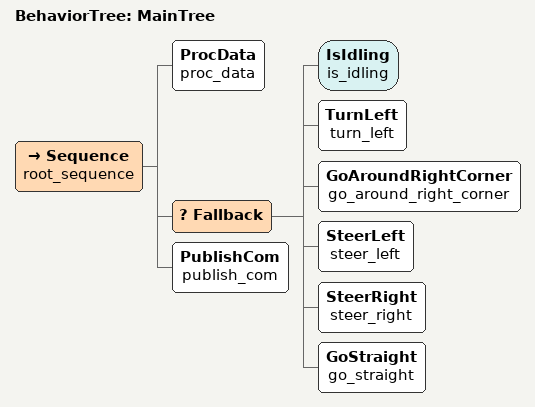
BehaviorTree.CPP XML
<root main_tree_to_execute = "MainTree" >
  <BehaviorTree ID="MainTree">
    <Sequence name="root_sequence">
      <ProcData   name="proc_data"/>
      <Fallback>
        <IsIdling name="is_idling"/>
        <TurnLeft name="turn_left"/>
        <GoAroundRightCorner name="go_around_right_corner"/>
        <SteerLeft name="steer_left"/>
        <SteerRight name="steer_right"/>
        <GoStraight name="go_straight"/>
      </Fallback>
      <PublishCom   name="publish_com"/>
    </Sequence>
  </BehaviorTree>
</root>
